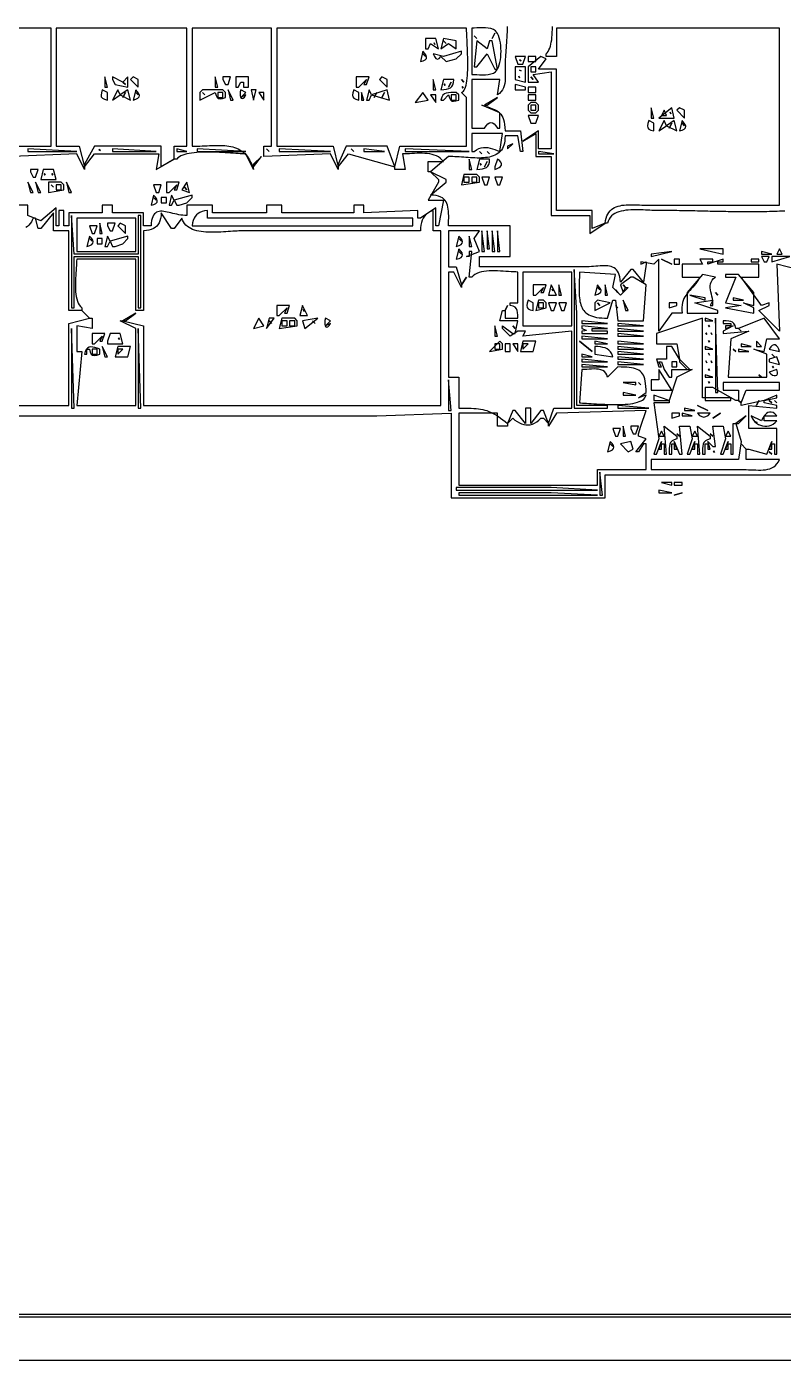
# Model space of a CAD drawing. Extents: x 0 to 1224, y 0 to 792.
# Drawn here: x 432 to 726, y 0 to 520 of the extents above; entities that cross this region are included whole.
import ezdxf

# ---------------------------------------------------------------- set-up
doc = ezdxf.new("R2010")
doc.units = 0
doc.layers.add('C7', color=7, linetype='CONTINUOUS')

msp = doc.modelspace()

# ---------------------------------------------------------------- linework, layer by layer
at = {"layer": 'C7'}
for points in [[(0, 792), (0, 0), (1224, 0), (1224, 792), (0, 792)], [(36, 774), (36, 17), (1207, 17), (1207, 774), (36, 774)], [(37, 773), (37, 18), (1206, 18)], [(618.8789, 519.6515), (618.8472, 518.5807), (618.8049, 517.5131), (618.7538, 516.4518), (618.6953, 515.3999), (618.631, 514.3606), (618.5627, 513.3369), (618.4919, 512.332), (618.4202, 511.349), (618.3492, 510.3909), (618.2805, 509.461), (618.2157, 508.5623), (618.1565, 507.6979), (618.1045, 506.8709), (618.0612, 506.0846), (618.0283, 505.3419), (618.0073, 504.646), (618, 504), (618.0121, 503.0284), (618.0387, 502.0584), (618.0648, 501.0951), (618.0754, 500.144), (618.0555, 499.2102), (617.9901, 498.2991), (617.8643, 497.4159), (617.663, 496.566), (617.3712, 495.7546), (616.974, 494.987), (616.4564, 494.2685), (615.8034, 493.6044), (615, 493), (616, 499), (605, 499), (605, 480), (610, 480), (610.652, 480.9892), (611.2809, 481.6958), (611.8943, 482.1197), (612.4999, 482.2611), (613.1055, 482.1197), (613.7189, 481.6958), (614.3478, 480.9892), (615, 480), (616, 480), (616, 486), (609, 489), (610.1607, 488.642), (611.231, 488.3028), (612.213, 487.9707), (613.1092, 487.6342), (613.9218, 487.2814), (614.6531, 486.9008), (615.3054, 486.4808), (615.8809, 486.0095), (616.3821, 485.4755), (616.8112, 484.867), (617.1704, 484.1725), (617.4622, 483.3801), (617.6887, 482.4783), (617.8523, 481.4555), (617.9553, 480.2999), (618, 479), (624, 479), (625, 471), (624, 471), (623, 477), (618, 477), (617.9852, 475.9942), (617.9027, 475.067), (617.7553, 474.2154), (617.5456, 473.4363), (617.2764, 472.7269), (616.9505, 472.084), (616.5706, 471.5048), (616.1396, 470.9862), (615.6601, 470.5252), (615.1349, 470.1189), (614.5668, 469.7643), (613.9585, 469.4583), (613.3128, 469.1981), (612.6325, 468.9806), (611.9203, 468.8027), (611.179, 468.6617), (610.4113, 468.5544), (609.62, 468.4778), (608.8078, 468.429), (607.9776, 468.4051), (607.132, 468.4029), (606.2739, 468.4195), (605.4059, 468.452), (604.5309, 468.4973), (603.6516, 468.5525), (602.7708, 468.6146), (601.8912, 468.6805), (601.0155, 468.7473), (600.1467, 468.8121), (599.2873, 468.8717), (598.4402, 468.9234), (597.6081, 468.9639), (596.7937, 468.9904), (596, 469), (589, 463), (588, 463), (588, 467), (594, 467), (593.4188, 467.7103), (592.7631, 468.3139), (592.0401, 468.8188), (591.2569, 469.233), (590.4208, 469.5645), (589.5389, 469.8214), (588.6183, 470.0116), (587.6664, 470.1432), (586.6902, 470.2243), (585.697, 470.2627), (584.6939, 470.2666), (583.6882, 470.244), (582.6869, 470.2028), (581.6974, 470.1512), (580.7267, 470.097), (579.7822, 470.0485), (578.8708, 470.0134), (578, 470), (579, 464), (575, 464), (575, 465), (577, 473), (603, 473), (603, 492), (601, 494), (601.3984, 494.1418), (601.7542, 494.4236), (602.0695, 494.8356), (602.3464, 495.3681), (602.5871, 496.0113), (602.7936, 496.7556), (602.9681, 497.5911), (603.1127, 498.5082), (603.2295, 499.4972), (603.3207, 500.5483), (603.3884, 501.6517), (603.4347, 502.7979), (603.4617, 503.9769), (603.4716, 505.1792), (603.4665, 506.3949), (603.4484, 507.6144), (603.4197, 508.8279), (603.3822, 510.0257), (603.3383, 511.1981), (603.2899, 512.3353), (603.2393, 513.4276), (603.1886, 514.4653), (603.1398, 515.4387), (603.0951, 516.338), (603.0567, 517.1535), (603.0266, 517.8755), (603.007, 518.4942), (603, 519), (529, 519), (529, 473), (551, 473), (553, 465), (553, 464), (550, 470), (524, 469), (524, 473), (527, 473), (527, 519), (496, 519), (496, 473), (497.0073, 473.0076), (498.0025, 473.0286), (498.9849, 473.0598), (499.9542, 473.0985), (500.9097, 473.1414), (501.851, 473.1858), (502.7775, 473.2285), (503.6887, 473.2667), (504.5842, 473.2972), (505.4633, 473.3172), (506.3257, 473.3237), (507.1707, 473.3136), (507.9978, 473.2841), (508.8066, 473.232), (509.5965, 473.1544), (510.367, 473.0484), (511.1176, 472.9109), (511.8478, 472.739), (512.5571, 472.5297), (513.2449, 472.28), (513.9107, 471.9869), (514.554, 471.6475), (515.1744, 471.2587), (515.7712, 470.8175), (516.3441, 470.3211), (516.8923, 469.7663), (517.4156, 469.1503), (517.9132, 468.4699), (518.3848, 467.7224), (518.8298, 466.9046), (519.2476, 466.0136), (519.6379, 465.0464), (520, 464), (517, 470), (516.3259, 470.0087), (515.5825, 470.0333), (514.7751, 470.0715), (513.9097, 470.1207), (512.9918, 470.1788), (512.0272, 470.2431), (511.0215, 470.3115), (509.9803, 470.3814), (508.9095, 470.4506), (507.8146, 470.5166), (506.7013, 470.5771), (505.5754, 470.6296), (504.4425, 470.6718), (503.3082, 470.7013), (502.1783, 470.7157), (501.0585, 470.7127), (499.9544, 470.6898), (498.8717, 470.6447), (497.8161, 470.575), (496.7933, 470.4783), (495.8089, 470.3522), (494.8687, 470.1943), (493.9782, 470.0023), (493.1433, 469.7738), (492.3695, 469.5064), (491.6627, 469.1977), (491.0283, 468.8453), (490.4722, 468.4468), (490, 468), (489, 468), (489, 473), (494, 473), (494, 519), (443, 519), (443, 473), (452, 473), (454, 465), (454, 464), (451, 470), (426, 469)], [(727.044, 447.7597), (726.0523, 447.7113), (725.0595, 447.6673), (724.0658, 447.6275), (723.0711, 447.5919), (722.0756, 447.5602), (721.0791, 447.5324), (720.0819, 447.5082), (719.0839, 447.4876), (718.0852, 447.4704), (717.0857, 447.4565), (716.0856, 447.4458), (715.0849, 447.438), (714.0836, 447.4331), (713.0817, 447.4309), (712.0794, 447.4314), (711.0766, 447.4342), (710.0734, 447.4394), (709.0698, 447.4467), (708.0658, 447.4561), (707.0616, 447.4674), (706.0571, 447.4804), (705.0524, 447.495), (704.0475, 447.5112), (703.0425, 447.5286), (702.0374, 447.5473), (701.0322, 447.567), (700.027, 447.5876), (699.0218, 447.6091), (698.0167, 447.6311), (697.0116, 447.6537), (696.0068, 447.6767), (695.002, 447.6999), (693.9976, 447.7231), (692.9933, 447.7464), (691.9894, 447.7694), (690.9858, 447.7921), (689.9826, 447.8144), (688.9798, 447.836), (687.9775, 447.857), (686.9757, 447.877), (685.9744, 447.896), (684.9737, 447.9139), (683.9736, 447.9305), (682.9742, 447.9456), (681.9754, 447.9592), (680.9774, 447.9711), (679.9802, 447.9811), (678.9838, 447.9891), (677.9883, 447.9951), (676.9937, 447.9987), (676, 448), (675.2742, 448.0099), (674.4894, 448.036), (673.6531, 448.0732), (672.7731, 448.1162), (671.857, 448.1595), (670.9127, 448.1981), (669.9478, 448.2265), (668.97, 448.2396), (667.9871, 448.232), (667.0066, 448.1984), (666.0365, 448.1337), (665.0842, 448.0324), (664.1577, 447.8894), (663.2645, 447.6993), (662.4124, 447.4568), (661.6091, 447.1568), (660.8623, 446.7939), (660.1798, 446.3628), (659.5691, 445.8582), (659.0381, 445.2749), (658.5944, 444.6076), (658.2458, 443.8511), (658, 443), (657, 443), (657.1602, 444.0421), (657.3916, 444.9813), (657.6906, 445.8227), (658.0534, 446.5715), (658.4766, 447.2329), (658.9564, 447.8118), (659.4892, 448.3136), (660.0713, 448.7433), (660.6992, 449.106), (661.3692, 449.407), (662.0777, 449.6513), (662.821, 449.8441), (663.5955, 449.9904), (664.3975, 450.0956), (665.2235, 450.1646), (666.0698, 450.2027), (666.9327, 450.215), (667.8087, 450.2065), (668.6941, 450.1826), (669.5852, 450.1482), (670.4784, 450.1085), (671.3702, 450.0687), (672.2567, 450.0339), (673.1346, 450.0093), (674, 450), (725, 450), (725, 519), (638, 519), (638, 508), (634, 508), (634, 509), (634.4204, 509.4307), (634.7946, 509.9435), (635.1247, 510.5333), (635.4128, 511.1953), (635.661, 511.9247), (635.8715, 512.7166), (636.0463, 513.5662), (636.1875, 514.4686), (636.2974, 515.419), (636.3779, 516.4124), (636.4312, 517.4442), (636.4594, 518.5093), (636.4646, 519.603)], [(426, 473), (441, 473), (441, 519), (377, 519)], [(587, 515), (587, 511), (588, 511), (589, 513), (592, 511), (591, 515), (587, 515)], [(594, 515), (593, 511), (596, 513), (599, 511), (599, 514), (594, 515)], [(614.2576, 517.9722), (613.443, 518.4805), (612.5005, 518.8263), (611.4619, 519.0369), (610.3592, 519.1399), (609.2242, 519.1626), (608.0888, 519.1325), (606.9851, 519.0771), (605.9448, 519.0238), (605, 519)], [(605, 519), (605, 501), (605.9448, 500.9761), (606.9851, 500.9228), (608.0888, 500.8674), (609.2242, 500.8373), (610.3592, 500.86), (611.462, 500.963), (612.5006, 501.1736), (613.4431, 501.5193), (614.2577, 502.0277)], [(606, 516), (607, 515), (606, 516)], [(614, 517), (613, 515), (614, 517)], [(614.2576, 502.0277), (614.7135, 502.4978), (615.1158, 503.1147), (615.4645, 503.8599), (615.7595, 504.7151), (616.0009, 505.6621), (616.1887, 506.6824), (616.3228, 507.7577), (616.4033, 508.8696), (616.4301, 509.9999), (616.4033, 511.1302), (616.3228, 512.2422), (616.1887, 513.3175), (616.001, 514.3378), (615.7596, 515.2847), (615.4646, 516.1399), (615.1159, 516.8852), (614.7136, 517.502), (614.2577, 517.9722)], [(586, 510), (585, 506), (586.116, 506.317), (586.8841, 506.7127), (587.3185, 507.1908), (587.4331, 507.7549), (587.2422, 508.4087), (586.7598, 509.1558), (586, 510)], [(590, 509), (590.5404, 507.9631), (591.0725, 507.2438), (591.6345, 506.9429), (592.2643, 507.1613), (593, 508), (595, 506), (599, 507), (601, 509), (601, 510), (594, 508), (590, 509)], [(590.333313, 513.333313), (590.666687, 512.666687), (590.333313, 513.333313)], [(594, 514), (595, 513), (594, 514)], [(607, 514), (606, 504), (607, 504), (611, 509), (614, 503), (615, 503), (613, 514), (612, 514), (611, 511), (607, 514)], [(586, 509), (587, 508), (586, 509)], [(622, 508), (623, 505), (625, 505), (626, 508), (622, 508)], [(622, 504), (622, 499), (626, 498), (626, 504), (622, 504)], [(623.666687, 506.666656), (624.333313, 506.333344), (623.666687, 506.666656)], [(632, 508), (627, 504), (627, 498), (631, 498), (629, 501), (636, 502), (636, 472), (631, 472), (631, 479), (625, 475), (630, 478), (630, 469), (636, 469), (636, 446), (651, 446), (651, 439), (657, 443), (652, 441), (652, 448), (638, 448), (638, 503), (631, 503), (634, 507), (632, 508)], [(627, 508), (627, 506), (630, 506), (630, 508), (627, 508)], [(628, 504), (628, 502), (630, 502), (630, 504), (628, 504)], [(462, 500), (462, 496), (463, 496), (462, 500)], [(465, 500), (465, 499), (466, 497), (471, 496), (471, 500), (469, 498), (465, 500)], [(473, 500), (472, 499), (475, 496), (475, 499), (473, 500)], [(505, 500), (505, 496), (506, 496), (505, 500)], [(508, 500), (508, 499), (509, 497), (510, 497), (511, 500), (508, 500)], [(513, 500), (513, 496), (514, 496), (515, 498), (516, 498), (516, 496), (518, 496), (518, 499), (518, 500), (513, 500)], [(560, 500), (560, 496), (561, 496), (564, 499), (563, 497), (564, 497), (565, 500), (560, 500)], [(570, 500), (569, 499), (572, 496), (572, 499), (570, 500)], [(590, 499), (590, 495), (591, 495), (590, 499)], [(594, 499), (593, 495), (594.1643, 495.1007), (595.1816, 495.238), (596.0484, 495.4506), (596.7612, 495.7773), (597.3162, 496.2567), (597.7101, 496.9278), (597.9392, 497.8293), (598, 499), (594, 499)], [(601, 499), (602, 498), (601, 499)], [(623.333313, 500.333344), (623.666687, 499.666656), (623.333313, 500.333344)], [(623.666687, 502.666656), (624.333313, 502.333344), (623.666687, 502.666656)], [(628, 500), (629, 499), (628, 500)], [(461, 495), (460.6535, 493.8097), (460.5052, 492.9006), (460.6105, 492.2187), (461.0245, 491.7105), (461.8026, 491.3221), (463, 491), (463, 492), (463, 494), (461, 495)], [(467, 495), (465, 491), (468, 493), (472, 491), (471, 495), (468, 493), (467, 495)], [(469, 498), (470, 497), (469, 498)], [(470, 494), (469, 492), (470, 494)], [(474, 495), (473, 491), (474.116, 491.3169), (474.8842, 491.7126), (475.3185, 492.1907), (475.4332, 492.7548), (475.2422, 493.4086), (474.7598, 494.1558), (474, 495)], [(474, 494), (475, 493), (474, 494)], [(500, 495), (499, 494), (499, 491), (505, 494), (505.3221, 492.8026), (505.7105, 492.0245), (506.2187, 491.6105), (506.9005, 491.5052), (507.8097, 491.6535), (509, 492), (509, 494), (508, 495), (500, 495)], [(500, 494), (501, 493), (500, 494)], [(506, 494), (506, 492), (508, 492), (508, 494), (506, 494)], [(510, 495), (511, 491), (512, 491), (510, 495)], [(515, 495), (514.8004, 494.1668), (514.7247, 493.3683), (514.765, 492.6552), (514.9133, 492.0779), (515.1617, 491.6871), (515.5025, 491.5333), (515.9278, 491.6671), (516.4295, 492.1392), (517, 493), (515, 492), (517, 494), (515, 495)], [(519, 495), (520, 491), (521, 495), (519, 495)], [(522, 494), (524, 491), (524, 494), (522, 494)], [(559, 495), (558.6535, 493.8097), (558.5052, 492.9005), (558.6105, 492.2187), (559.0245, 491.7105), (559.8026, 491.3221), (561, 491), (561, 492), (561, 494), (559, 495)], [(562, 494), (562, 491), (563, 491), (562, 494)], [(565, 495), (564, 491), (565, 491), (566, 493), (573, 491), (572, 495), (566, 493), (565, 495)], [(568, 494), (567, 492), (568, 494)], [(571, 494), (570, 492), (571, 494)], [(586, 494), (583, 490), (588, 491), (586, 494)], [(593, 491), (594, 491), (596, 493), (596.3221, 491.8026), (596.7105, 491.0245), (597.2187, 490.6105), (597.9005, 490.5052), (598.8097, 490.6535), (600, 491), (600, 493), (599, 494), (597.8735, 493.9281), (596.8444, 493.892), (595.9176, 493.8305), (595.0984, 493.6824), (594.3919, 493.3865), (593.8032, 492.8815), (593.3375, 492.1064), (593, 491)], [(594.333313, 497.333344), (594.666687, 496.666656), (594.333313, 497.333344)], [(597, 498), (596, 496), (597, 498)], [(601.333313, 496.333344), (601.666687, 495.666656), (601.333313, 496.333344)], [(622, 497), (622, 496), (622, 495), (626, 495), (626, 496), (622, 497)], [(627, 496), (627, 494), (630, 494), (630, 496), (627, 496)], [(589, 493), (591, 490), (591, 493), (589, 493)], [(597, 493), (597, 491), (599, 491), (599, 493), (597, 493)], [(610, 489), (611, 489), (615, 492), (610, 489)], [(627, 493), (627, 491), (630, 491), (630, 493), (627, 493)], [(628, 490), (627, 489), (627, 487), (628, 486), (630, 486), (631, 487), (631, 489), (630, 490), (628, 490)], [(628, 489), (628, 487), (630, 487), (630, 489), (628, 489)], [(627, 485), (628, 482), (630, 482), (631, 485), (630, 485), (627, 485)], [(675, 488), (675, 484), (676, 484), (675, 488)], [(678, 484), (684, 484), (683, 488), (678, 484)], [(680, 487), (679, 485), (681, 485), (680, 487)], [(682.333313, 486.333344), (682.666687, 485.666656), (682.333313, 486.333344)], [(686, 488), (685, 487), (688, 484), (688, 487), (686, 488)], [(674, 483), (673.6535, 481.8097), (673.5052, 480.9005), (673.6105, 480.2187), (674.0245, 479.7105), (674.8026, 479.3221), (676, 479), (676, 480), (676, 482), (674, 483)], [(680, 483), (678, 479), (681, 481), (685, 479), (684, 483), (681, 481), (680, 483)], [(683, 482), (682, 480), (683, 482)], [(687, 483), (686, 479), (687.116, 479.317), (687.8841, 479.7127), (688.3185, 480.1908), (688.4331, 480.7549), (688.2422, 481.4087), (687.7598, 482.1558), (687, 483)], [(687, 482), (688, 481), (687, 482)], [(458, 473), (454, 466), (454, 465), (458, 470), (483, 470), (482, 464), (489, 468), (484, 465), (484, 473), (458, 473)], [(556, 473), (553, 466), (553, 465), (557, 470), (575, 465), (572, 473), (556, 473)], [(605, 478), (605, 471), (606, 471), (606.9257, 471.6189), (607.825, 472.0672), (608.7057, 472.3607), (609.5753, 472.5147), (610.4417, 472.545), (611.3123, 472.4671), (612.195, 472.2966), (613.0975, 472.049), (614.0273, 471.74), (614.9923, 471.3851), (616, 471), (617, 478), (605, 478)], [(621, 474), (619, 473), (619, 472), (621, 474)], [(432, 472), (432, 471), (451, 471), (432, 472)], [(459.666656, 471.666656), (460.333344, 471.333344), (459.666656, 471.666656)], [(465, 472), (465, 471), (482, 471), (465, 472)], [(490, 472), (490, 471), (494, 471), (490, 472)], [(498, 472), (498, 471), (517, 471), (498, 472)], [(523, 469), (520, 466), (520, 465), (523, 469)], [(525, 472), (526, 471), (525, 472)], [(530, 472), (530, 471), (550, 471), (530, 472)], [(558, 472), (559, 471), (558, 472)], [(563, 472), (563, 471), (571, 471), (563, 472)], [(579, 472), (579, 471), (604, 471), (579, 472)], [(604, 468), (604, 464), (605, 464), (604, 468)], [(608, 468), (607, 464), (608.1643, 464.1007), (609.1816, 464.238), (610.0484, 464.4506), (610.7612, 464.7773), (611.3162, 465.2567), (611.7101, 465.9278), (611.9392, 466.8293), (612, 468), (608, 468)], [(608, 471), (609, 470), (608, 471)], [(611, 471), (612, 470), (611, 471)], [(615, 468), (614, 465), (614, 464), (614.9711, 464.2821), (615.7403, 464.6607), (616.2878, 465.1186), (616.5935, 465.6387), (616.6376, 466.204), (616.4, 466.7973), (615.8607, 467.4017), (615, 468)], [(631, 471), (631, 470), (637, 470), (631, 471)], [(736, 424), (724, 427), (725, 401), (717, 409), (721, 411), (721, 412), (718, 411), (710, 422), (717, 422), (717, 427), (701, 427), (701, 428), (703, 428), (703, 429), (697, 427), (697, 428), (699, 428), (699, 429), (694, 429), (695, 427), (687, 427), (687, 422), (694, 422), (693.4581, 421.0876), (692.8972, 420.2535), (692.3242, 419.4859), (691.746, 418.7731), (691.1695, 418.1034), (690.6018, 417.4651), (690.0498, 416.8465), (689.5204, 416.2359), (689.0206, 415.6217), (688.5573, 414.9922), (688.1375, 414.3356), (687.7681, 413.6402), (687.4561, 412.8945), (687.2084, 412.0866), (687.032, 411.2049), (686.9338, 410.2377), (686.9208, 409.1733), (687, 408), (683, 408), (678, 401), (678, 429), (676, 427), (671, 428), (671, 427), (673, 428), (673, 427), (672, 420), (668, 425), (667, 425), (663, 420), (662.9012, 421.0964), (662.7355, 422.0661), (662.5059, 422.9163), (662.2152, 423.6544), (661.8665, 424.2875), (661.4626, 424.823), (661.0065, 425.2679), (660.5012, 425.6297), (659.9494, 425.9155), (659.3543, 426.1326), (658.7187, 426.2883), (658.0455, 426.3897), (657.3376, 426.4441), (656.5981, 426.4589), (655.8298, 426.4411), (655.0357, 426.3982), (654.2187, 426.3372), (653.3817, 426.2656), (652.5277, 426.1904), (651.6596, 426.119), (650.7803, 426.0587), (649.8928, 426.0166), (649, 426), (608, 426), (608, 430), (620, 430), (620, 442), (596, 442), (596.0061, 443.0255), (596.0187, 444.0246), (596.0294, 444.9943), (596.0297, 445.9314), (596.011, 446.8329), (595.9649, 447.6958), (595.8828, 448.5169), (595.7563, 449.2933), (595.5768, 450.0218), (595.3359, 450.6994), (595.025, 451.3229), (594.6357, 451.8895), (594.1594, 452.3959), (593.5877, 452.8391), (592.9121, 453.216), (592.1239, 453.5236), (591.2149, 453.7589), (590.1764, 453.9187), (589, 454), (595, 459), (595, 460), (589, 463), (592, 460), (592, 459), (588, 452), (594, 452), (592, 442), (591, 442), (591, 449), (585, 445), (584, 445), (584, 448), (563, 447), (563, 450), (559, 450), (559, 447), (531, 447), (531, 450), (525, 450), (525, 447), (504, 447), (504, 450), (494, 450), (494, 446), (493.2102, 446.0213), (492.4179, 446.0901), (491.626, 446.1982), (490.8373, 446.3373), (490.0546, 446.4994), (489.2807, 446.6763), (488.5184, 446.8598), (487.7705, 447.0417), (487.04, 447.214), (486.3295, 447.3685), (485.6419, 447.497), (484.98, 447.5913), (484.3467, 447.6433), (483.7448, 447.6449), (483.1771, 447.5879), (482.6463, 447.4641), (482.1554, 447.2654), (481.7071, 446.9836), (481.3043, 446.6106), (480.9497, 446.1382), (480.6463, 445.5582), (480.3968, 444.8626), (480.204, 444.0431), (480.0708, 443.0916), (480, 442), (477, 442), (477, 447), (465, 447), (465, 450), (461, 450), (461, 447), (448, 447), (448, 442), (446, 442), (446, 448), (444, 448), (444, 442), (443, 442), (443, 449), (437, 444), (432, 446), (432, 450), (428, 450)], [(433, 464), (433, 463), (434, 461), (435, 461), (436, 464), (433, 464)], [(438, 464), (437, 460), (443, 460), (442, 464), (438, 464)], [(608.333313, 466.333344), (608.666687, 465.666656), (608.333313, 466.333344)], [(611, 467), (610, 465), (611, 467)], [(432, 459), (433, 455), (434, 455), (432, 459)], [(435, 459), (436, 455), (437, 455), (435, 459)], [(438.333344, 462.333344), (438.666656, 461.666656), (438.333344, 462.333344)], [(440, 459), (440, 455), (446, 456), (446, 458), (445, 459), (440, 459)], [(441, 458), (442, 457), (441, 458)], [(441.333344, 462.333344), (441.666656, 461.666656), (441.333344, 462.333344)], [(443, 458), (443, 456), (445, 456), (445, 458), (443, 458)], [(447, 459), (448, 455), (449, 455), (447, 459)], [(481, 458), (482, 455), (483, 455), (484, 458), (481, 458)], [(486, 459), (486, 455), (487, 455), (490, 458), (489, 456), (490, 456), (491, 459), (486, 459)], [(494, 459), (492, 456), (495, 455), (494, 459)], [(602, 462), (601, 458), (608, 459), (608, 461), (607, 462), (602, 462)], [(602, 461), (602, 459), (604, 459), (604, 461), (602, 461)], [(605, 461), (605, 459), (607, 459), (607, 461), (605, 461)], [(609, 461), (610, 458), (611, 458), (612, 461), (609, 461)], [(614, 461), (615, 458), (616, 458), (617, 461), (614, 461)], [(481, 454), (480, 450), (481.116, 450.3169), (481.8842, 450.7126), (482.3185, 451.1907), (482.4332, 451.7548), (482.2422, 452.4086), (481.7598, 453.1558), (481, 454)], [(481, 453), (482, 452), (481, 453)], [(484, 453), (484, 451), (486, 451), (486, 453), (484, 453)], [(488, 454), (487, 450), (488, 450), (489, 452), (490, 450), (491, 450), (494, 451), (496, 453), (496, 454), (489, 452), (488, 454)], [(493, 457), (494, 456), (493, 457)], [(334, 372), (448, 372), (448, 404), (456, 406), (457, 406), (457, 402), (451, 403), (451, 393), (453, 393), (451, 372), (474, 372), (474, 402), (468, 405), (469, 405), (477, 403), (477, 372), (593, 372), (593, 440), (590, 440), (590, 448), (588.8834, 447.5128), (587.9491, 446.9752), (587.18, 446.3798), (586.5593, 445.7197), (586.0699, 444.9877), (585.6949, 444.1766), (585.4174, 443.2794), (585.2204, 442.289), (585.0869, 441.1982), (585, 440), (515, 440), (514.2761, 439.9899), (513.5064, 439.962), (512.6954, 439.9198), (511.8478, 439.8666), (510.9679, 439.8059), (510.0604, 439.741), (509.1299, 439.6755), (508.1807, 439.6128), (507.2176, 439.5562), (506.2449, 439.5092), (505.2673, 439.4753), (504.2893, 439.4578), (503.3155, 439.4602), (502.3503, 439.486), (501.3983, 439.5384), (500.4641, 439.6211), (499.5522, 439.7373), (498.6671, 439.8906), (497.8134, 440.0843), (496.9955, 440.3218), (496.2182, 440.6067), (495.4858, 440.9423), (494.8029, 441.3321), (494.1741, 441.7795), (493.6039, 442.2878), (493.0969, 442.8606), (492.6575, 443.5013), (492.2903, 444.2133), (492, 445), (489, 441), (488, 441), (484, 447), (483.8772, 445.8418), (483.6915, 444.8089), (483.4366, 443.895), (483.1063, 443.094), (482.6942, 442.3996), (482.1943, 441.8055), (481.6003, 441.3056), (480.9058, 440.8936), (480.1048, 440.5632), (479.191, 440.3083), (478.1581, 440.1226), (477, 440), (477, 409), (474, 409), (474, 429), (451, 429), (450.9871, 428.2379), (450.9519, 427.4116), (450.8997, 426.529), (450.8356, 425.5978), (450.765, 424.626), (450.693, 423.6216), (450.6248, 422.5924), (450.5657, 421.5462), (450.5208, 420.4911), (450.4955, 419.4348), (450.495, 418.3853), (450.5244, 417.3505), (450.589, 416.3382), (450.6941, 415.3564), (450.8447, 414.413), (451.0463, 413.5158), (451.3039, 412.6728), (451.6229, 411.8918), (452.0084, 411.1807), (452.4657, 410.5475), (453, 410), (453, 409), (448, 409), (448, 440), (442, 440), (442, 447), (437, 441), (436, 441), (435, 445), (434, 445), (433.7096, 444.2133), (433.3424, 443.5013), (432.903, 442.8606), (432.396, 442.2878), (431.8258, 441.7795), (431.197, 441.3321)], [(496, 442), (582, 442), (582, 445), (502, 445), (502, 448), (500.8829, 447.7973), (499.9073, 447.533), (499.0632, 447.197), (498.3408, 446.7793), (497.7299, 446.27), (497.2206, 445.6591), (496.8029, 444.9367), (496.4669, 444.0926), (496.2026, 443.117), (496, 442)], [(449, 446), (449, 410), (450, 410), (450, 430), (475, 430), (475, 410), (476, 410), (476, 446), (475, 446), (475, 431), (450, 431), (449, 446)], [(451, 445), (451, 432), (474, 432), (474, 445), (451, 445)], [(456, 442), (457, 439), (458, 439), (459, 442), (456, 442)], [(460, 443), (460, 439), (461, 439), (460, 443)], [(463, 443), (463, 442), (464, 440), (465, 440), (466, 443), (463, 443)], [(468, 443), (467, 442), (470, 439), (470, 442), (468, 443)], [(456, 438), (455, 434), (456.116, 434.3169), (456.8842, 434.7126), (457.3185, 435.1907), (457.4332, 435.7548), (457.2422, 436.4086), (456.7598, 437.1558), (456, 438)], [(456, 437), (457, 436), (456, 437)], [(459, 437), (459, 435), (461, 435), (461, 437), (459, 437)], [(463, 438), (462, 434), (463, 434), (464, 436), (465, 434), (466, 434), (469, 435), (471, 437), (471, 438), (464, 436), (463, 438)], [(596, 440), (596, 426), (599, 426), (601, 419), (601, 418), (598, 424), (596, 424), (596, 383), (600, 383), (600, 371), (601.3135, 370.9968), (602.5405, 370.9852), (603.6881, 370.962), (604.7636, 370.9242), (605.7742, 370.8685), (606.7271, 370.7919), (607.6294, 370.6912), (608.4885, 370.5633), (609.3115, 370.4051), (610.1057, 370.2134), (610.8782, 369.985), (611.6363, 369.717), (612.3871, 369.4061), (613.138, 369.0492), (613.8961, 368.6431), (614.6686, 368.1848), (615.4627, 367.6711), (616.2857, 367.0989), (617.1448, 366.4651), (618.0471, 365.7665), (619, 365), (619, 364), (615, 364), (615, 369), (600, 369), (600, 341), (654, 341), (654, 347), (673, 347), (673, 357), (672, 357), (670, 354), (669, 354), (673, 359), (670, 360), (670, 361), (671, 364), (673, 370), (638, 369), (635, 364), (635, 365), (637, 371), (644, 371), (644, 401), (625, 399), (626, 401), (625, 401), (623, 401), (620, 399), (617, 402), (617, 403), (621, 400), (622, 400), (623, 405), (616, 405), (617, 409), (618, 409), (618, 406), (623, 406), (622.9738, 407.1851), (622.9113, 408.1858), (622.7538, 409.0185), (622.4426, 409.6998), (621.919, 410.2461), (621.1243, 410.674), (620, 411), (620, 412), (623, 412), (623, 424), (622.1838, 424.0147), (621.2987, 424.0543), (620.3543, 424.1121), (619.3601, 424.1813), (618.3257, 424.2552), (617.2607, 424.327), (616.1747, 424.39), (615.0774, 424.4374), (613.9782, 424.4625), (612.8869, 424.4585), (611.813, 424.4186), (610.7661, 424.3362), (609.7558, 424.2045), (608.7917, 424.0166), (607.8833, 423.766), (607.0404, 423.4457), (606.2725, 423.0491), (605.5891, 422.5695), (605, 422), (604, 422), (605, 432), (604, 432), (604, 430), (603, 430), (608, 432), (606, 437), (608, 440), (596, 440)], [(600, 438), (599, 434), (600.116, 434.317), (600.8842, 434.7127), (601.3185, 435.1908), (601.4332, 435.7549), (601.2422, 436.4087), (600.7598, 437.1558), (600, 438)], [(600, 437), (601, 436), (600, 437)], [(604, 438), (604, 434), (605, 434), (604, 438)], [(609, 440), (609, 432), (610, 432), (609, 440)], [(611, 440), (611, 433), (612, 433), (611, 440)], [(613, 440), (613, 432), (614, 432), (613, 440)], [(615, 440), (615, 432), (616, 432), (615, 440)], [(600, 433), (599, 429), (600.116, 429.317), (600.8842, 429.7127), (601.3185, 430.1908), (601.4332, 430.7549), (601.2422, 431.4087), (600.7598, 432.1558), (600, 433)], [(600, 432), (601, 431), (600, 432)], [(675, 431), (675, 430), (683, 432), (675, 431)], [(694, 433), (703, 431), (703, 432), (703, 433), (694, 433)], [(718, 432), (718, 431), (722, 431), (718, 432)], [(725, 433), (724, 431), (726, 431), (725, 433)], [(679, 429), (683, 427), (679, 429)], [(684, 429), (684, 427), (686, 427), (686, 429), (684, 429)], [(714, 429), (714, 428), (717, 428), (717, 429), (714, 429)], [(718, 430), (719, 428), (720, 428), (721, 430), (718, 430)], [(722, 430), (722, 428), (729, 430), (722, 430)], [(603, 422), (601, 419), (603, 422)], [(625, 424), (625, 403), (644, 403), (644, 424), (625, 424)], [(645, 425), (645, 371), (658, 371), (658, 372), (646, 372), (646, 408), (645, 425)], [(647, 424), (646.9945, 422.9432), (646.9803, 421.9127), (646.9609, 420.9089), (646.9395, 419.9325), (646.9196, 418.9841), (646.9046, 418.0641), (646.8978, 417.1733), (646.9026, 416.312), (646.9224, 415.481), (646.9606, 414.6808), (647.0205, 413.912), (647.1056, 413.175), (647.2192, 412.4706), (647.3648, 411.7993), (647.5456, 411.1615), (647.7651, 410.5581), (648.0267, 409.9893), (648.3338, 409.456), (648.6896, 408.9586), (649.0977, 408.4977), (649.5614, 408.0738), (650.084, 407.6876), (650.669, 407.3396), (651.3197, 407.0304), (652.0396, 406.7606), (652.832, 406.5307), (653.7003, 406.3412), (654.6478, 406.1929), (655.678, 406.0862), (656.7943, 406.0217), (658, 406), (660, 413), (661, 413), (662, 405), (672, 405), (673, 419), (668, 422), (667, 422), (663, 419), (664, 416), (665, 418), (666, 418), (663, 415), (660, 418), (661, 423), (647, 424)], [(695, 423), (689, 416), (689, 408), (701, 408), (701, 409), (692, 412), (699, 413), (698, 411), (699, 411), (699.0211, 411.89), (698.9533, 412.7778), (698.8208, 413.6597), (698.6477, 414.5324), (698.4581, 415.3924), (698.2763, 416.2364), (698.1264, 417.0609), (698.0326, 417.8625), (698.019, 418.6378), (698.1098, 419.3834), (698.3291, 420.0958), (698.7011, 420.7717), (699.25, 421.4075), (700, 422), (695, 423)], [(704, 423), (704, 422), (708, 422), (704, 412), (710, 411), (704, 410), (715, 408), (715, 410), (711, 412), (715, 411), (715, 416), (709, 423), (704, 423)], [(629, 419), (629, 415), (630, 415), (633, 418), (632, 416), (633, 416), (634, 419), (629, 419)], [(636, 419), (635, 415), (638, 415), (636, 419)], [(636.333313, 417.333344), (636.666687, 416.666656), (636.333313, 417.333344)], [(639, 419), (639, 415), (640, 415), (639, 419)], [(654, 419), (653, 415), (654.116, 415.317), (654.8841, 415.7127), (655.3185, 416.1908), (655.4331, 416.7549), (655.2422, 417.4087), (654.7598, 418.1558), (654, 419)], [(654, 418), (655, 417), (654, 418)], [(657, 419), (657, 415), (658, 415), (657, 419)], [(661, 417), (662, 416), (661, 417)], [(664, 419), (665, 418), (664, 419)], [(700, 416), (701, 415), (700, 416)], [(529, 411), (529, 407), (530, 407), (533, 410), (532, 408), (533, 408), (534, 411), (529, 411)], [(539, 411), (538, 407), (541, 407), (539, 411)], [(619, 411), (618, 409), (619, 411)], [(627, 413), (626.6535, 411.8097), (626.5053, 410.9006), (626.6105, 410.2187), (627.0246, 409.7105), (627.8026, 409.3221), (629, 409), (629, 410), (629, 412), (627, 413)], [(631, 413), (630, 409), (634, 410), (634, 412), (633, 413), (631, 413)], [(631, 412), (631, 410), (633, 410), (633, 412), (631, 412)], [(635, 412), (636, 409), (637, 409), (638, 412), (635, 412)], [(639, 412), (640, 409), (641, 409), (642, 412), (639, 412)], [(654, 413), (653, 412), (653, 409), (659, 412), (654, 413)], [(654, 412), (655, 411), (654, 412)], [(661, 411), (662, 410), (661, 411)], [(664, 413), (665, 409), (666, 409), (664, 413)], [(682, 412), (682, 411), (682, 410), (685, 411), (685, 412), (682, 412)], [(690, 415), (696, 413), (696, 414), (690, 415)], [(707, 414), (707, 413), (711, 413), (707, 414)], [(453, 409), (456, 406), (453, 409)], [(469, 405), (470, 405), (474, 408), (469, 405)], [(522, 406), (520, 402), (524, 403), (522, 406)], [(526, 406), (525, 402), (528, 406), (526, 406)], [(531, 406), (530, 402), (537, 403), (537, 405), (536, 406), (531, 406)], [(539, 405), (540, 402), (545, 406), (539, 405)], [(539.333313, 409.333344), (539.666687, 408.666656), (539.333313, 409.333344)], [(548, 406), (547.8004, 405.1668), (547.7247, 404.3683), (547.765, 403.6552), (547.9133, 403.0779), (548.1617, 402.6871), (548.5025, 402.5333), (548.9278, 402.6671), (549.4295, 403.1392), (550, 404), (548, 403), (550, 405), (548, 406)], [(677, 400), (677, 396), (685, 396), (686, 390), (683, 395), (681, 395), (681, 390), (677, 390), (678, 387), (679, 387), (678, 389), (679, 389), (680, 386), (682, 383), (683, 383), (683, 386), (690, 386), (691, 386), (685, 383), (682, 374), (676, 376), (676, 374), (682, 374), (682, 373), (676, 373), (678, 359), (676, 353), (677, 353), (679, 358), (678, 355), (679, 355), (679, 357), (680, 357), (680, 353), (681, 353), (680, 364), (685, 360), (685, 359), (683.8946, 358.6638), (683.0975, 358.2039), (682.5588, 357.6232), (682.2289, 356.9243), (682.0578, 356.1097), (681.9958, 355.1824), (681.9932, 354.1449), (682, 353), (683, 353), (683, 357), (684, 357), (684, 355), (685, 355), (684, 358), (686, 353), (687, 353), (686, 364), (690, 364), (691, 359), (689, 353), (690, 353), (692, 358), (691, 355), (692, 355), (692, 357), (693, 357), (693, 353), (694, 353), (693, 364), (698, 360), (698, 359), (696.8946, 358.6638), (696.0975, 358.204), (695.5588, 357.6233), (695.2289, 356.9243), (695.0578, 356.1098), (694.9958, 355.1824), (694.9932, 354.1449), (695, 353), (696, 353), (696, 357), (697, 357), (697, 355), (698, 355), (697, 358), (699, 356), (700, 356), (699, 364), (703, 364), (704, 359), (702, 353), (703, 353), (705, 358), (704, 355), (705, 355), (705, 357), (706, 357), (706, 353), (707, 353), (707, 365), (708, 365), (710, 358), (709, 351), (675, 351), (675, 347), (712, 347), (712.9458, 346.9857), (713.9047, 346.9509), (714.8701, 346.9075), (715.8353, 346.8675), (716.7937, 346.8428), (717.7387, 346.8454), (718.6638, 346.8872), (719.5623, 346.9802), (720.4276, 347.1362), (721.253, 347.3674), (722.0321, 347.6856), (722.7581, 348.1027), (723.4246, 348.6307), (724.0247, 349.2817), (724.5521, 350.0674), (725, 351), (712, 351), (712, 355), (713, 355), (720, 353), (722, 358), (721, 355), (722, 355), (722, 357), (723, 357), (723, 353), (724, 353), (724, 363), (713, 363), (713, 372), (724, 371), (724, 372), (719, 373), (719, 374), (724, 375), (724, 376), (719, 374), (710, 372), (710, 373), (712, 378), (725, 378), (725, 381), (703, 381), (703, 378), (709, 378), (709, 374), (708, 374), (699, 379), (696, 379), (696, 375), (695, 375), (695, 406), (677, 400)], [(696, 406), (696, 405), (699, 405), (696, 406)], [(700, 406), (700, 377), (701, 377), (700, 406)], [(709, 402), (708, 402), (707.674, 403.1243), (707.2461, 403.919), (706.6998, 404.4426), (706.0185, 404.7538), (705.1858, 404.9113), (704.1851, 404.9738), (703, 405), (703, 404), (706, 404), (706, 403), (704, 403), (704, 402), (707, 403), (703, 401), (703, 400), (713, 401), (706, 398), (705, 383), (719, 383), (720, 383), (720, 392), (715, 394), (719, 393), (720, 398), (725, 398), (719, 406), (709, 402)], [(449, 402), (449, 371), (450, 371), (449, 402)], [(475, 402), (475, 371), (476, 371), (475, 402)], [(526, 405), (527, 404), (526, 405)], [(531, 405), (531, 403), (533, 403), (533, 405), (531, 405)], [(534, 405), (534, 403), (536, 403), (536, 405), (534, 405)], [(543, 405), (544, 404), (543, 405)], [(614, 403), (614, 399), (615, 399), (614, 403)], [(618, 401), (619, 400), (618, 401)], [(621, 403), (622, 402), (621, 403)], [(648, 405), (648, 404), (658, 404), (648, 405)], [(648, 403), (648, 402), (648.9978, 401.645), (649.5823, 401.3657), (649.6678, 401.1638), (649.1689, 401.0412), (648, 401), (648, 400), (658, 400), (658, 401), (652, 401), (652, 402), (658, 402), (648, 403)], [(662, 404), (662, 403), (672, 403), (662, 404)], [(662, 402), (662, 401), (672, 401), (662, 402)], [(696.333313, 400.333344), (696.666687, 399.666656), (696.333313, 400.333344)], [(697.333313, 403.333344), (697.666687, 402.666656), (697.333313, 403.333344)], [(698.333313, 400.333344), (698.666687, 399.666656), (698.333313, 400.333344)], [(709, 402), (710, 401), (709, 402)], [(457, 400), (457, 396), (458, 396), (461, 399), (460, 397), (461, 397), (462, 400), (457, 400)], [(461, 395), (462, 391), (463, 391), (461, 395)], [(464, 400), (463, 397), (463, 396), (469, 396), (468, 400), (464, 400)], [(467, 395), (466, 391), (471, 391), (472, 395), (467, 395)], [(467.333344, 398.333344), (467.666656, 397.666656), (467.333344, 398.333344)], [(612, 393), (617, 394), (617, 396), (616, 397), (612, 393)], [(614, 396), (614, 394), (616, 394), (616, 396), (614, 396)], [(618, 396), (618, 393), (620, 393), (620, 396), (618, 396)], [(621, 396), (623, 393), (623, 396), (621, 396)], [(625, 397), (624, 393), (629, 393), (630, 397), (625, 397)], [(625, 396), (625, 394), (627, 396), (625, 396)], [(647, 397), (652, 393), (647, 397)], [(648, 399), (648, 398), (658, 398), (648, 399)], [(653, 397), (653, 396), (658, 396), (653, 397)], [(653, 395), (653, 392), (660, 391), (659.6005, 392.0643), (659.0974, 392.9084), (658.4944, 393.5602), (657.7956, 394.0477), (657.0048, 394.3989), (656.1259, 394.6418), (655.1629, 394.8043), (654.1196, 394.9143), (653, 395)], [(662, 400), (662, 399), (672, 399), (662, 400)], [(662, 397), (662, 396), (672, 396), (662, 397)], [(662, 395), (662, 394), (672, 394), (662, 395)], [(696, 395), (696, 394), (699, 394), (696, 395)], [(697.333313, 397.333344), (697.666687, 396.666656), (697.333313, 397.333344)], [(710, 396), (710, 395), (714, 395), (710, 396)], [(716, 397), (716, 395), (718, 395), (716, 397)], [(721, 394), (725, 393), (724.7178, 393.971), (724.3392, 394.7403), (723.8813, 395.2878), (723.3612, 395.5935), (722.7959, 395.6375), (722.2026, 395.3999), (721.5982, 394.8607), (721, 394)], [(454, 392), (455, 392), (455, 394), (456, 394), (456.3221, 392.8026), (456.7105, 392.0245), (457.2187, 391.6105), (457.9005, 391.5052), (458.8097, 391.6535), (460, 392), (460, 394), (459.0137, 394.3412), (458.0972, 394.6064), (457.2548, 394.7678), (456.4908, 394.7977), (455.8097, 394.6681), (455.2156, 394.3513), (454.7131, 393.8196), (454.3064, 393.0451), (454, 392)], [(457, 394), (457, 392), (459, 392), (459, 394), (457, 394)], [(467, 394), (467, 392), (469, 394), (467, 394)], [(648, 392), (648, 391), (652, 391), (648, 392)], [(648, 390), (648, 389), (658, 389), (648, 390)], [(662, 393), (662, 392), (672, 392), (662, 393)], [(662, 391), (662, 390), (672, 390), (662, 391)], [(686, 390), (686, 389), (689, 386), (690, 386), (686, 390)], [(697.333313, 392.333344), (697.666687, 391.666656), (697.333313, 392.333344)], [(707, 394), (708, 393), (707, 394)], [(709, 394), (709, 393), (713, 393), (709, 394)], [(724, 391), (721, 390), (721, 389), (725, 388), (724, 391)], [(722, 392), (723, 391), (722, 392)], [(662, 387), (658, 383), (657.7073, 383.9182), (657.2766, 384.6493), (656.7237, 385.2132), (656.0648, 385.6295), (655.3157, 385.9181), (654.4925, 386.0987), (653.6112, 386.1911), (652.6879, 386.2151), (651.7384, 386.1903), (650.7789, 386.1367), (649.8253, 386.0739), (648.8937, 386.0217), (648, 386), (647, 373), (647.5793, 372.9913), (648.2455, 372.9669), (648.9913, 372.9293), (649.8096, 372.881), (650.6932, 372.8245), (651.6349, 372.7622), (652.6275, 372.6966), (653.6639, 372.6303), (654.7369, 372.5656), (655.8392, 372.5051), (656.9638, 372.4513), (658.1034, 372.4067), (659.2508, 372.3736), (660.3989, 372.3547), (661.5405, 372.3524), (662.6684, 372.3692), (663.7754, 372.4076), (664.8544, 372.47), (665.8981, 372.559), (666.8994, 372.677), (667.8511, 372.8265), (668.7461, 373.01), (669.577, 373.23), (670.3369, 373.4889), (671.0184, 373.7893), (671.6144, 374.1336), (672.1178, 374.5244), (672.5213, 374.964), (672.8177, 375.455), (673, 376), (670, 375), (673, 377), (672.9777, 378.2832), (672.9168, 379.4533), (672.8144, 380.5153), (672.6678, 381.4743), (672.474, 382.3355), (672.2304, 383.104), (671.9339, 383.7849), (671.582, 384.3834), (671.1716, 384.9046), (670.7001, 385.3535), (670.1646, 385.7354), (669.5623, 386.0554), (668.8903, 386.3185), (668.1458, 386.5299), (667.3261, 386.6948), (666.4283, 386.8182), (665.4496, 386.9053), (664.3872, 386.9612), (663.2383, 386.991), (662, 387)], [(648, 388), (648, 387), (658, 387), (648, 388)], [(662, 389), (662, 388), (672, 388), (662, 389)], [(678, 386), (678, 382), (675, 382), (675, 378), (683, 378), (678, 386)], [(683, 389), (683, 387), (685, 387), (685, 389), (683, 389)], [(696.333313, 389.333344), (696.666687, 388.666656), (696.333313, 389.333344)], [(697.333313, 386.333344), (697.666687, 385.666656), (697.333313, 386.333344)], [(698.333313, 389.333344), (698.666687, 388.666656), (698.333313, 389.333344)], [(724, 386), (721, 385), (721.6041, 384.3286), (722.2548, 383.8746), (722.8961, 383.6431), (723.472, 383.6391), (723.9263, 383.8677), (724.2031, 384.334), (724.2463, 385.0431), (724, 386)], [(722.333313, 387.333344), (722.666687, 386.666656), (722.333313, 387.333344)], [(596, 382), (596, 370), (597, 370), (596, 382)], [(664, 381), (669, 380), (669, 381), (664, 381)], [(670, 381), (671, 380), (670, 381)], [(696, 384), (696, 383), (699, 383), (696, 384)], [(697.333313, 381.333344), (697.666687, 380.666656), (697.333313, 381.333344)], [(717, 384), (718, 383), (717, 384)], [(664, 377), (664, 376), (669, 376), (664, 377)], [(696, 375), (696, 374), (706, 374), (706, 375), (696, 375)], [(321, 368), (510, 368), (568, 368), (597, 369), (597, 336), (657, 336), (657, 345), (1055, 345)], [(626, 371), (626, 365), (622, 370), (621, 370), (619, 365), (621, 367), (621.8669, 366.2986), (622.7297, 365.7022), (623.5887, 365.2139), (624.4439, 364.8371), (625.2955, 364.575), (626.1438, 364.4309), (626.9888, 364.4081), (627.8307, 364.5097), (628.6697, 364.7391), (629.5059, 365.0996), (630.3396, 365.5944), (631.1709, 366.2268), (632, 367), (633, 367), (635, 365), (633, 370), (632, 370), (628, 365), (628, 371), (626, 371)], [(662, 372), (662, 371), (674, 371), (662, 372)], [(683, 369), (683, 368), (683, 367), (686, 368), (686, 369), (683, 369)], [(687, 369), (687, 368), (691, 368), (687, 369)], [(688, 371), (688, 370), (692, 370), (688, 371)], [(693, 372), (697, 370), (693, 372)], [(693, 369), (693.8616, 368.1525), (694.6892, 367.644), (695.4999, 367.4745), (696.3106, 367.644), (697.1383, 368.1525), (698, 369), (693, 369)], [(699, 367), (702, 369), (699, 367)], [(709, 374), (710, 373), (709, 374)], [(718, 366), (714, 368), (714.367, 367.1223), (714.8441, 366.3439), (715.4172, 365.668), (716.0719, 365.0982), (716.7942, 364.638), (717.57, 364.2908), (718.385, 364.0602), (719.2251, 363.9495), (720.0761, 363.9623), (720.924, 364.102), (721.7544, 364.3722), (722.5533, 364.7762), (723.3066, 365.3177), (724, 366), (719, 366), (719, 368), (724, 368), (723.2425, 368.7378), (722.5105, 369.2107), (721.8074, 369.4399), (721.1369, 369.4466), (720.5026, 369.2519), (719.908, 368.877), (719.3569, 368.3432), (718.8528, 367.6716), (718.3992, 366.8835), (718, 366)], [(717, 374), (716, 372), (717, 374)], [(721, 374), (722, 373), (721, 374)], [(723, 374), (724, 373), (723, 374)], [(664, 364), (664, 360), (665, 360), (664, 364)], [(667, 364), (667, 363), (668, 361), (669, 361), (670, 364), (667, 364)], [(708, 365), (709, 365), (712, 368), (708, 365)], [(715.666687, 365.666656), (716.333313, 365.333344), (715.666687, 365.666656)], [(660, 363), (661, 360), (662, 360), (663, 363), (660, 363)], [(679, 362), (678, 360), (680, 360), (679, 362)], [(685, 361), (686, 360), (685, 361)], [(692, 362), (691, 360), (693, 360), (692, 362)], [(698, 361), (699, 360), (698, 361)], [(705, 362), (704, 360), (706, 360), (705, 362)], [(659, 358), (658, 354), (659.116, 354.3169), (659.8841, 354.7126), (660.3185, 355.1907), (660.4331, 355.7549), (660.2422, 356.4087), (659.7598, 357.1558), (659, 358)], [(659, 357), (660, 356), (659, 357)], [(663, 357), (666, 354), (668, 355), (667, 358), (663, 357)], [(699.333313, 354.333344), (699.666687, 353.666656), (699.333313, 354.333344)], [(710, 357), (712, 355), (710, 357)], [(721, 354), (722, 353), (721, 354)], [(655, 346), (655, 337), (656, 337), (655, 346)], [(599, 340), (599, 339), (654, 339), (636, 340), (599, 340)], [(600, 338), (600, 337), (654, 337), (636, 338), (600, 338)], [(678, 339), (678, 338), (683, 338), (678, 339)], [(679, 342), (683, 341), (683, 342), (679, 342)], [(684, 342), (684, 341), (687, 341), (687, 342), (684, 342)], [(684, 337), (687, 338), (684, 337)]]:
    msp.add_lwpolyline(points, dxfattribs=at)

doc.saveas('drawing.dxf')
